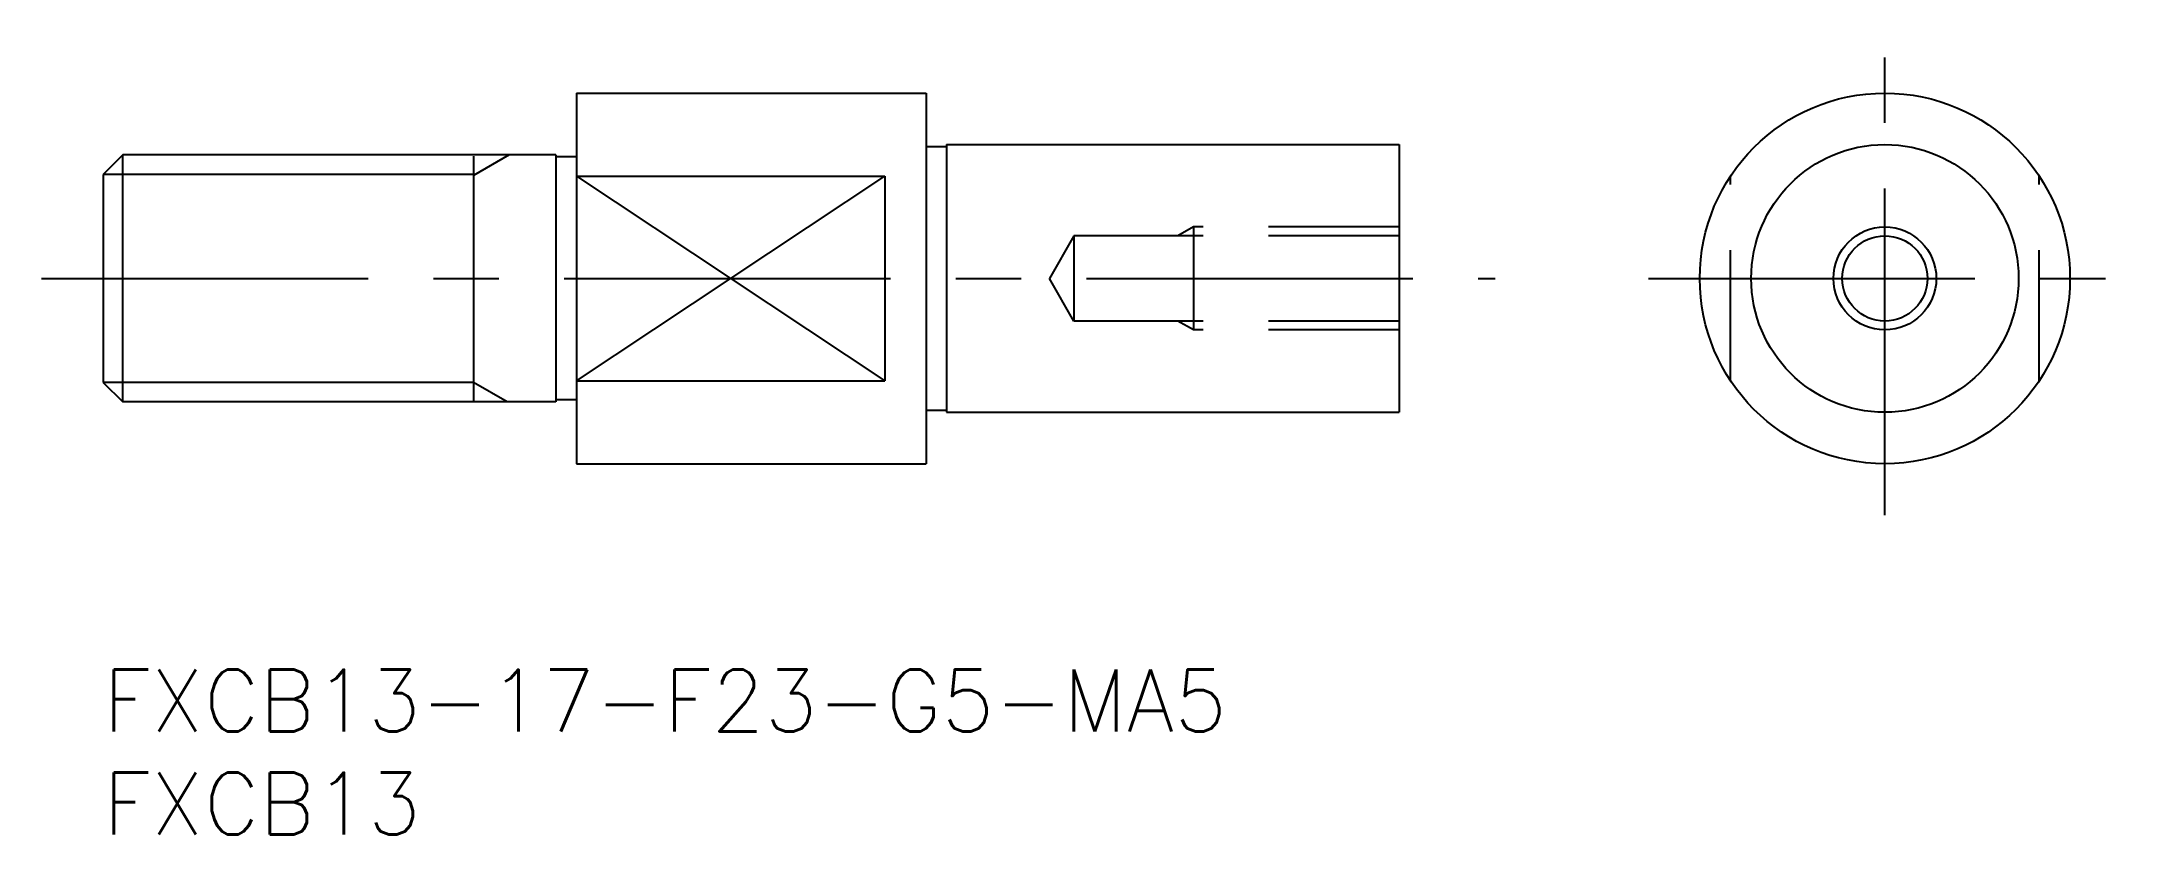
# Model space of a CAD drawing. Extents: x -3 to 98, y -8 to 30.
import ezdxf

# ---------------------------------------------------------------- set-up
doc = ezdxf.new("R2010")
doc.units = 0
doc.header["$LTSCALE"] = 0.5
doc.linetypes.add('CENTER', pattern=[50.8, 31.75, -6.35, 6.35, -6.35])
doc.linetypes.add('DASHED', pattern=[19.05, 12.7, -6.35])
for name, color, linetype in [('MSM_CENTER', 1, 'CENTER'), ('MSM_CONTINUOUS', 7, 'CONTINUOUS'), ('MSM_DASHED', 4, 'DASHED'), ('MSM_NARROW', 5, 'CONTINUOUS'), ('MSM_PART_NUMBER', 7, 'CONTINUOUS')]:
    doc.layers.add(name, color=color, linetype=linetype)
doc.styles.get("Standard").update_dxf_attribs({"font": 'txt.shx', "height": 3, "bigfont": 'bigfont.shx'})

# ---------------------------------------------------------------- blocks, each defined once
blk = doc.blocks.new('*U3')
at = {"layer": 'MSM_PART_NUMBER'}
blk.add_text('FXCB13-17-F23-G5-MA5', height=3, dxfattribs=at).set_placement((0, -3))
blk = doc.blocks.new('*U4')
at = {"layer": 'MSM_PART_NUMBER'}
blk.add_text('FXCB13', height=3, dxfattribs=at).set_placement((0, -8))

msp = doc.modelspace()

# ---------------------------------------------------------------- linework, layer by layer
at = {"layer": 'MSM_CENTER'}
for p, q in [((86.62, 7.5), (86.62, 30.5)), ((-3, 19), (67.68, 19)), ((75.12, 19), (98.12, 19))]:
    msp.add_line(p, q, dxfattribs=at)
at = {"layer": 'MSM_CONTINUOUS'}
for p, q in [((23, 28), (23, 10)), ((23, 28), (40, 28)), ((40, 28), (40, 10)), ((40, 25.4), (41, 25.4)), ((41, 25.5), (63, 25.5)), ((41, 25.5), (41, 12.5)), ((63, 25.5), (63, 12.5)), ((0.95, 25), (0, 24.05)), ((22, 25), (0.95, 25)), ((0.95, 13), (0.95, 25)), ((18, 24.94), (18, 13.06)), ((22, 25), (22, 13)), ((23, 24.9), (22, 24.9)), ((0, 24.05), (0, 13.95)), ((23, 23.97), (38, 23.97)), ((38, 23.97), (38, 14.03)), ((0, 13.95), (0.95, 13)), ((23, 14.03), (38, 14.03)), ((22, 13), (0.95, 13)), ((23, 13.1), (22, 13.1)), ((40, 12.6), (41, 12.6)), ((41, 12.5), (63, 12.5)), ((23, 10), (40, 10))]:
    msp.add_line(p, q, dxfattribs=at)
for radius in [9, 6.5, 2.07]:
    msp.add_circle((86.62, 19), radius, dxfattribs=at)
at = {"layer": 'MSM_DASHED'}
for p, q in [((79.12, 14.03), (79.12, 23.97)), ((94.12, 14.03), (94.12, 23.97)), ((53, 21.5), (52.25, 21.07)), ((63, 21.5), (53, 21.5)), ((53, 21.5), (53, 16.5)), ((47.19, 21.07), (46, 19)), ((63, 21.07), (47.19, 21.07)), ((47.19, 21.07), (47.19, 16.93)), ((47.19, 16.93), (46, 19)), ((63, 16.93), (47.19, 16.93)), ((53, 16.5), (52.25, 16.93)), ((63, 16.5), (53, 16.5))]:
    msp.add_line(p, q, dxfattribs=at)
at = {"layer": 'MSM_NARROW'}
for p, q in [((19.73, 25), (18, 24)), ((18, 24.05), (0, 24.05)), ((23, 23.97), (38, 14.03)), ((23, 14.03), (38, 23.97)), ((18, 13.95), (0, 13.95)), ((19.64, 13), (18, 13.95))]:
    msp.add_line(p, q, dxfattribs=at)
msp.add_circle((86.62, 19), 2.5, dxfattribs=at)

# ---------------------------------------------------------------- block references
at = {"layer": 'MSM_CONTINUOUS'}
for name in ['*U3', '*U4']:
    msp.add_blockref(name, (0, 0), dxfattribs=at)

doc.saveas('drawing.dxf')
